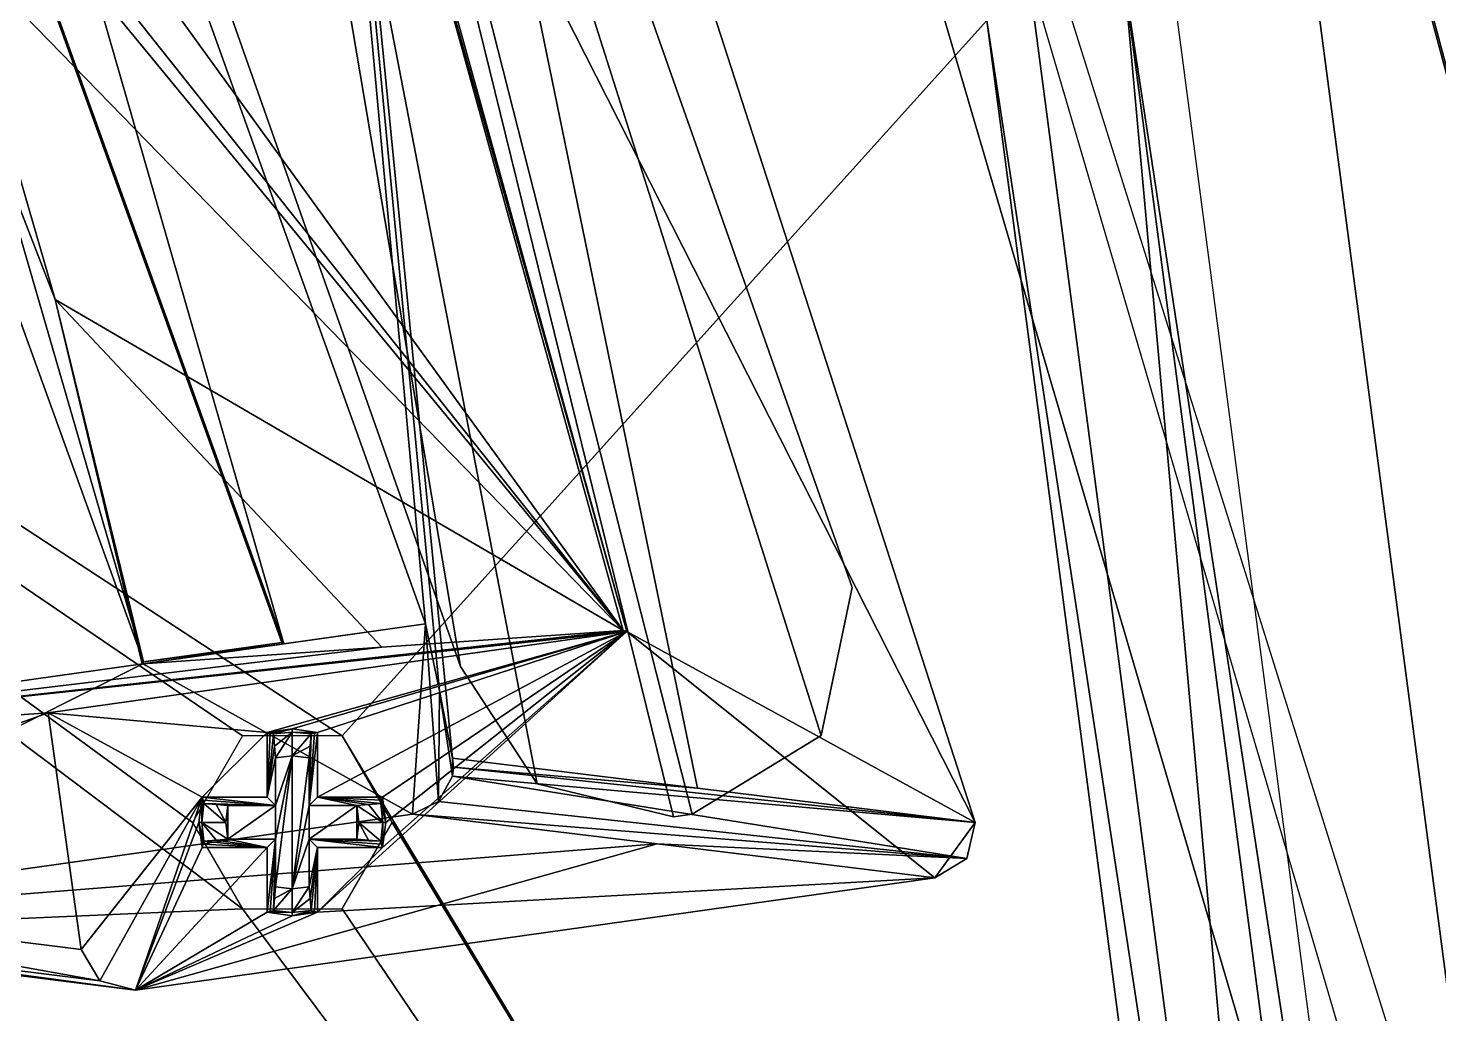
# Model space of a CAD drawing. Header units: millimetres. Extents: x -228 to 228, y -204 to 237.
# Drawn here: x 79.76 to 94.58, y 13.62 to 23.99 of the extents above; entities that cross this region are included whole.
import ezdxf

# ---------------------------------------------------------------- set-up
doc = ezdxf.new("R2010")
doc.units = ezdxf.units.MM
doc.header["$LTSCALE"] = 127.314815
for name, color, linetype in [('1', 7, 'CONTINUOUS'), ('13', 7, 'CONTINUOUS'), ('1821', 7, 'CONTINUOUS'), ('2215', 7, 'CONTINUOUS'), ('2217', 7, 'CONTINUOUS'), ('28', 7, 'CONTINUOUS'), ('3519', 7, 'CONTINUOUS'), ('3522', 7, 'CONTINUOUS'), ('3599', 7, 'CONTINUOUS'), ('3632', 7, 'CONTINUOUS'), ('3666', 7, 'CONTINUOUS'), ('3667', 7, 'CONTINUOUS'), ('3668', 7, 'CONTINUOUS'), ('3669', 7, 'CONTINUOUS'), ('3670', 7, 'CONTINUOUS'), ('3672', 7, 'CONTINUOUS'), ('3691', 7, 'CONTINUOUS'), ('3692', 7, 'CONTINUOUS'), ('3693', 7, 'CONTINUOUS'), ('3694', 7, 'CONTINUOUS'), ('3695', 7, 'CONTINUOUS'), ('3696', 7, 'CONTINUOUS'), ('3725', 7, 'CONTINUOUS'), ('3730', 7, 'CONTINUOUS'), ('3734', 7, 'CONTINUOUS'), ('3771', 7, 'CONTINUOUS'), ('3772', 7, 'CONTINUOUS'), ('3786', 7, 'CONTINUOUS'), ('3793', 7, 'CONTINUOUS'), ('3794', 7, 'CONTINUOUS'), ('3795', 7, 'CONTINUOUS'), ('3796', 7, 'CONTINUOUS'), ('3797', 7, 'CONTINUOUS'), ('3798', 7, 'CONTINUOUS'), ('3799', 7, 'CONTINUOUS'), ('3800', 7, 'CONTINUOUS'), ('3827', 7, 'CONTINUOUS'), ('3858', 7, 'CONTINUOUS'), ('3869', 7, 'CONTINUOUS'), ('3873', 7, 'CONTINUOUS'), ('3874', 7, 'CONTINUOUS'), ('3878', 7, 'CONTINUOUS'), ('777', 7, 'CONTINUOUS'), ('778', 7, 'CONTINUOUS')]:
    doc.layers.add(name, color=color, linetype=linetype)

msp = doc.modelspace()

# ---------------------------------------------------------------- linework, layer by layer
at = {"layer": '1', "color": 5, "linetype": 'Continuous'}
msp.add_3dface([(96.5, 0, 1037.893), (153.046, 34.485, 1032.773), (93.212, 24.976, 1037.893), (96.5, 0, 1037.893)], dxfattribs=at)
at = {"layer": '13', "color": 5, "linetype": 'Continuous'}
for points in [[(96.5, 0, 1037.893), (93.212, 24.976, 1037.893), (96.5, 0, 1035.889), (96.5, 0, 1037.893)], [(96.5, 0, 1035.889), (93.212, 24.976, 1037.893), (93.212, 24.976, 1035.889), (96.5, 0, 1035.889)]]:
    msp.add_3dface(points, dxfattribs=at)
at = {"layer": '1821', "color": 5, "linetype": 'Continuous'}
msp.add_3dface([(100.627, 31.395, 17.1), (-23.625, 19.449, 17.1), (102.627, 31.395, 17.1), (100.627, 31.395, 17.1)], dxfattribs=at)
at = {"layer": '2215', "color": 5, "linetype": 'Continuous'}
msp.add_3dface([(85.051, 38.841, 1083.89), (92.548, 13.306, 1082.49), (92.548, 13.306, 1083.89), (85.051, 38.841, 1083.89)], dxfattribs=at)
at = {"layer": '2217', "color": 5, "linetype": 'Continuous'}
msp.add_3dface([(94.033, 13.52, 1082.49), (93.538, 13.448, 1081.99), (85.96, 39.257, 1081.99), (94.033, 13.52, 1082.49)], dxfattribs=at)
at = {"layer": '28', "color": 5, "linetype": 'Continuous'}
msp.add_3dface([(96.5, 0, 1035.889), (93.212, 24.976, 1035.889), (152.865, 34.39, 1030.783), (96.5, 0, 1035.889)], dxfattribs=at)
at = {"layer": '3519', "color": 5, "linetype": 'Continuous'}
for points in [[(93.5, 0, 1032.99), (90.314, 24.2, 1032.99), (91.28, 24.459, 1032.99), (93.5, 0, 1032.99)], [(94.5, 0, 1032.99), (93.5, 0, 1032.99), (91.28, 24.459, 1032.99), (94.5, 0, 1032.99)]]:
    msp.add_3dface(points, dxfattribs=at)
at = {"layer": '3522', "color": 5, "linetype": 'Continuous'}
for points in [[(89.831, 24.07, 1035.99), (83.056, 16.548, 1035.99), (56.691, 33.796, 1035.99), (89.831, 24.07, 1035.99)], [(81.481, 15.638, 1035.99), (82.007, 14.729, 1035.99), (56.691, 33.796, 1035.99), (81.481, 15.638, 1035.99)], [(82.007, 16.548, 1035.99), (81.481, 15.638, 1035.99), (56.691, 33.796, 1035.99), (82.007, 16.548, 1035.99)], [(56.691, 33.796, 1035.99), (82.007, 14.729, 1035.99), (64.505, 13.966, 1035.99), (56.691, 33.796, 1035.99)], [(83.056, 16.548, 1035.99), (82.007, 16.548, 1035.99), (56.691, 33.796, 1035.99), (83.056, 16.548, 1035.99)], [(89.831, 24.07, 1035.99), (93, 0, 1035.99), (83.056, 16.548, 1035.99), (89.831, 24.07, 1035.99)], [(93, 0, 1035.99), (83.581, 15.638, 1035.99), (83.056, 16.548, 1035.99), (93, 0, 1035.99)], [(93, 0, 1035.99), (83.056, 14.729, 1035.99), (83.581, 15.638, 1035.99), (93, 0, 1035.99)], [(82.007, 14.729, 1035.99), (93, 0, 1035.99), (64.505, 13.966, 1035.99), (82.007, 14.729, 1035.99)], [(93, 0, 1035.99), (82.007, 14.729, 1035.99), (83.056, 14.729, 1035.99), (93, 0, 1035.99)], [(64.505, 13.966, 1035.99), (93, 0, 1035.99), (65.593, -7.321, 1035.99), (64.505, 13.966, 1035.99)]]:
    msp.add_3dface(points, dxfattribs=at)
at = {"layer": '3599', "color": 5, "linetype": 'Continuous'}
for points in [[(89.831, 24.07, 1033.49), (90.314, 24.2, 1032.99), (93.5, 0, 1032.99), (89.831, 24.07, 1033.49)], [(93, 0, 1033.49), (89.831, 24.07, 1033.49), (93.5, 0, 1032.99), (93, 0, 1033.49)]]:
    msp.add_3dface(points, dxfattribs=at)
at = {"layer": '3632', "color": 5, "linetype": 'Continuous'}
for points in [[(91.763, 24.588, 1033.49), (95, 0, 1033.49), (91.28, 24.459, 1032.99), (91.763, 24.588, 1033.49)], [(95, 0, 1033.49), (94.5, 0, 1032.99), (91.28, 24.459, 1032.99), (95, 0, 1033.49)]]:
    msp.add_3dface(points, dxfattribs=at)
at = {"layer": '3666', "color": 5, "linetype": 'Continuous'}
for points in [[(86.536, 15.696, 1036.99), (86.536, 15.696, 1037.99), (86.734, 15.724, 1036.99), (86.536, 15.696, 1036.99)], [(86.734, 15.724, 1036.99), (86.536, 15.696, 1037.99), (86.734, 15.724, 1037.99), (86.734, 15.724, 1036.99)]]:
    msp.add_3dface(points, dxfattribs=at)
at = {"layer": '3667', "color": 5, "linetype": 'Continuous'}
for points in [[(85.104, 16.043, 1036.99), (84.298, 17.275, 1036.99), (85.104, 16.043, 1037.99), (85.104, 16.043, 1036.99)], [(85.104, 16.043, 1037.99), (84.298, 17.275, 1036.99), (84.298, 17.275, 1037.99), (85.104, 16.043, 1037.99)], [(86.536, 15.696, 1037.99), (86.536, 15.696, 1036.99), (85.104, 16.043, 1036.99), (86.536, 15.696, 1037.99)], [(86.536, 15.696, 1037.99), (85.104, 16.043, 1036.99), (85.104, 16.043, 1037.99), (86.536, 15.696, 1037.99)]]:
    msp.add_3dface(points, dxfattribs=at)
at = {"layer": '3668', "color": 5, "linetype": 'Continuous'}
for points in [[(88.415, 18.106, 1036.99), (88.09, 16.551, 1036.99), (88.415, 18.106, 1037.99), (88.415, 18.106, 1036.99)], [(88.415, 18.106, 1037.99), (88.09, 16.551, 1036.99), (88.09, 16.551, 1037.99), (88.415, 18.106, 1037.99)], [(86.734, 15.724, 1036.99), (86.734, 15.724, 1037.99), (88.09, 16.551, 1037.99), (86.734, 15.724, 1036.99)], [(88.09, 16.551, 1036.99), (86.734, 15.724, 1036.99), (88.09, 16.551, 1037.99), (88.09, 16.551, 1036.99)]]:
    msp.add_3dface(points, dxfattribs=at)
at = {"layer": '3669', "color": 5, "linetype": 'Continuous'}
for points in [[(76.49, 39.42, 1036.99), (84.298, 17.275, 1036.99), (80.228, 41.335, 1036.99), (76.49, 39.42, 1036.99)], [(86.536, 15.696, 1036.99), (86.734, 15.724, 1036.99), (80.228, 41.335, 1036.99), (86.536, 15.696, 1036.99)], [(85.104, 16.043, 1036.99), (86.536, 15.696, 1036.99), (80.228, 41.335, 1036.99), (85.104, 16.043, 1036.99)], [(86.734, 15.724, 1036.99), (88.09, 16.551, 1036.99), (80.228, 41.335, 1036.99), (86.734, 15.724, 1036.99)], [(84.298, 17.275, 1036.99), (85.104, 16.043, 1036.99), (80.228, 41.335, 1036.99), (84.298, 17.275, 1036.99)], [(88.09, 16.551, 1036.99), (88.415, 18.106, 1036.99), (80.228, 41.335, 1036.99), (88.09, 16.551, 1036.99)]]:
    msp.add_3dface(points, dxfattribs=at)
at = {"layer": '3670', "color": 5, "linetype": 'Continuous'}
for points in [[(84.298, 17.275, 1037.99), (84.298, 17.275, 1036.99), (76.49, 39.42, 1036.99), (84.298, 17.275, 1037.99)], [(76.49, 39.42, 1037.99), (84.298, 17.275, 1037.99), (76.49, 39.42, 1036.99), (76.49, 39.42, 1037.99)]]:
    msp.add_3dface(points, dxfattribs=at)
at = {"layer": '3672', "color": 5, "linetype": 'Continuous'}
for points in [[(88.415, 18.106, 1036.99), (88.415, 18.106, 1037.99), (80.228, 41.335, 1037.99), (88.415, 18.106, 1036.99)], [(88.415, 18.106, 1036.99), (80.228, 41.335, 1037.99), (80.228, 41.335, 1036.99), (88.415, 18.106, 1036.99)]]:
    msp.add_3dface(points, dxfattribs=at)
at = {"layer": '3691', "color": 31, "linetype": 'Continuous', "true_color": 0xffba87}
for points in [[(86.047, 17.643, 1037.49), (74.708, 16.426, 1080.3), (86.007, 17.656, 1039.618), (86.047, 17.643, 1037.49)], [(86.007, 17.656, 1039.618), (74.708, 16.426, 1080.3), (83.473, 17.48, 1060.115), (86.007, 17.656, 1039.618)], [(79.965, 16.788, 1037.49), (74.708, 16.426, 1080.3), (86.047, 17.643, 1037.49), (79.965, 16.788, 1037.49)], [(83.473, 17.48, 1060.115), (74.708, 16.426, 1080.3), (80.961, 17.306, 1080.425), (83.473, 17.48, 1060.115)]]:
    msp.add_3dface(points, dxfattribs=at)
at = {"layer": '3692', "color": 31, "linetype": 'Continuous', "true_color": 0xffba87}
for points in [[(83.794, 15.724, 1080.482), (75.48, 14.55, 1080.315), (86.365, 15.412, 1060.381), (83.794, 15.724, 1080.482)], [(86.365, 15.412, 1060.381), (75.48, 14.55, 1080.315), (80.885, 13.875, 1037.49), (86.365, 15.412, 1060.381)], [(89.284, 15.056, 1037.49), (86.365, 15.412, 1060.381), (80.885, 13.875, 1037.49), (89.284, 15.056, 1037.49)]]:
    msp.add_3dface(points, dxfattribs=at)
at = {"layer": '3693', "color": 31, "linetype": 'Continuous', "true_color": 0xffba87}
for points in [[(74.708, 16.426, 1080.3), (79.965, 16.788, 1037.49), (74.911, 14.977, 1080.304), (74.708, 16.426, 1080.3)], [(74.911, 14.977, 1080.304), (79.965, 16.788, 1037.49), (80.314, 14.302, 1037.49), (74.911, 14.977, 1080.304)]]:
    msp.add_3dface(points, dxfattribs=at)
at = {"layer": '3694', "color": 31, "linetype": 'Continuous', "true_color": 0xffba87}
for points in [[(74.911, 14.977, 1080.304), (80.314, 14.302, 1037.49), (80.51, 13.972, 1037.49), (74.911, 14.977, 1080.304)], [(74.911, 14.977, 1080.304), (80.51, 13.972, 1037.49), (75.106, 14.647, 1080.308), (74.911, 14.977, 1080.304)], [(80.885, 13.875, 1037.49), (75.48, 14.55, 1080.315), (75.106, 14.647, 1080.308), (80.885, 13.875, 1037.49)], [(80.51, 13.972, 1037.49), (80.885, 13.875, 1037.49), (75.106, 14.647, 1080.308), (80.51, 13.972, 1037.49)]]:
    msp.add_3dface(points, dxfattribs=at)
at = {"layer": '3695', "color": 31, "linetype": 'Continuous', "true_color": 0xffba87}
for points in [[(84.216, 16.313, 1080.49), (84.225, 16.219, 1080.49), (86.788, 15.997, 1060.388), (84.216, 16.313, 1080.49)], [(84.225, 16.219, 1080.49), (84.216, 16.124, 1080.49), (89.709, 15.635, 1037.49), (84.225, 16.219, 1080.49)], [(86.788, 15.997, 1060.388), (84.225, 16.219, 1080.49), (89.709, 15.635, 1037.49), (86.788, 15.997, 1060.388)], [(89.621, 15.257, 1037.49), (84.216, 16.124, 1080.49), (84.069, 15.857, 1080.487), (89.621, 15.257, 1037.49)], [(89.709, 15.635, 1037.49), (84.216, 16.124, 1080.49), (89.621, 15.257, 1037.49), (89.709, 15.635, 1037.49)], [(83.794, 15.724, 1080.482), (89.621, 15.257, 1037.49), (84.069, 15.857, 1080.487), (83.794, 15.724, 1080.482)], [(83.794, 15.724, 1080.482), (86.365, 15.412, 1060.381), (89.621, 15.257, 1037.49), (83.794, 15.724, 1080.482)], [(86.365, 15.412, 1060.381), (89.284, 15.056, 1037.49), (89.621, 15.257, 1037.49), (86.365, 15.412, 1060.381)]]:
    msp.add_3dface(points, dxfattribs=at)
at = {"layer": '3696', "color": 31, "linetype": 'Continuous', "true_color": 0xffba87}
for points in [[(82.354, 14.961, 1034.99), (82.354, 15.461, 1034.99), (82.531, 16.338, 1034.99), (82.354, 14.961, 1034.99)], [(82.531, 16.338, 1034.99), (82.354, 15.461, 1034.99), (82.354, 15.816, 1034.99), (82.531, 16.338, 1034.99)], [(82.531, 14.938, 1034.99), (82.354, 14.961, 1034.99), (82.531, 16.338, 1034.99), (82.531, 14.938, 1034.99)], [(82.354, 16.315, 1034.99), (82.531, 16.338, 1034.99), (82.354, 15.816, 1034.99), (82.354, 16.315, 1034.99)], [(82.709, 16.315, 1034.99), (82.531, 14.938, 1034.99), (82.531, 16.338, 1034.99), (82.709, 16.315, 1034.99)], [(82.709, 15.816, 1034.99), (82.531, 14.938, 1034.99), (82.709, 16.315, 1034.99), (82.709, 15.816, 1034.99)], [(81.831, 15.638, 1034.99), (81.854, 15.816, 1034.99), (81.854, 15.461, 1034.99), (81.831, 15.638, 1034.99)], [(81.854, 15.461, 1034.99), (81.854, 15.816, 1034.99), (82.354, 15.816, 1034.99), (81.854, 15.461, 1034.99)], [(82.354, 15.461, 1034.99), (81.854, 15.461, 1034.99), (82.354, 15.816, 1034.99), (82.354, 15.461, 1034.99)], [(82.709, 15.461, 1034.99), (82.531, 14.938, 1034.99), (82.709, 15.816, 1034.99), (82.709, 15.461, 1034.99)], [(83.209, 15.461, 1034.99), (82.709, 15.461, 1034.99), (83.209, 15.816, 1034.99), (83.209, 15.461, 1034.99)], [(83.209, 15.816, 1034.99), (82.709, 15.461, 1034.99), (82.709, 15.816, 1034.99), (83.209, 15.816, 1034.99)], [(83.231, 15.638, 1034.99), (83.209, 15.461, 1034.99), (83.209, 15.816, 1034.99), (83.231, 15.638, 1034.99)], [(82.709, 14.961, 1034.99), (82.531, 14.938, 1034.99), (82.709, 15.461, 1034.99), (82.709, 14.961, 1034.99)]]:
    msp.add_3dface(points, dxfattribs=at)
at = {"layer": '3725', "color": 31, "linetype": 'Continuous', "true_color": 0xffba87}
for points in [[(82.3, 16.576, 1036.527), (82.266, 16.584, 1037.49), (82.531, 16.621, 1037.49), (82.3, 16.576, 1036.527)], [(82.333, 16.567, 1035.571), (82.3, 16.576, 1036.527), (82.531, 16.621, 1037.49), (82.333, 16.567, 1035.571)], [(82.531, 16.587, 1035.571), (82.333, 16.567, 1035.571), (82.531, 16.621, 1037.49), (82.531, 16.587, 1035.571)], [(82.797, 16.584, 1037.49), (82.531, 16.587, 1035.571), (82.531, 16.621, 1037.49), (82.797, 16.584, 1037.49)], [(82.797, 16.584, 1037.49), (82.763, 16.576, 1036.527), (82.531, 16.587, 1035.571), (82.797, 16.584, 1037.49)], [(82.73, 16.567, 1035.571), (82.531, 16.587, 1035.571), (82.763, 16.576, 1036.527), (82.73, 16.567, 1035.571)], [(81.585, 15.903, 1037.49), (81.582, 15.638, 1035.571), (81.549, 15.638, 1037.49), (81.585, 15.903, 1037.49)], [(81.585, 15.903, 1037.49), (81.594, 15.87, 1036.527), (81.582, 15.638, 1035.571), (81.585, 15.903, 1037.49)], [(81.603, 15.836, 1035.571), (81.582, 15.638, 1035.571), (81.594, 15.87, 1036.527), (81.603, 15.836, 1035.571)], [(83.46, 15.836, 1035.571), (83.469, 15.87, 1036.527), (83.514, 15.638, 1037.49), (83.46, 15.836, 1035.571)], [(83.469, 15.87, 1036.527), (83.478, 15.903, 1037.49), (83.514, 15.638, 1037.49), (83.469, 15.87, 1036.527)], [(83.481, 15.638, 1035.571), (83.46, 15.836, 1035.571), (83.514, 15.638, 1037.49), (83.481, 15.638, 1035.571)], [(81.582, 15.638, 1035.571), (81.603, 15.44, 1035.571), (81.549, 15.638, 1037.49), (81.582, 15.638, 1035.571)], [(81.603, 15.44, 1035.571), (81.594, 15.407, 1036.527), (81.549, 15.638, 1037.49), (81.603, 15.44, 1035.571)], [(81.594, 15.407, 1036.527), (81.585, 15.373, 1037.49), (81.549, 15.638, 1037.49), (81.594, 15.407, 1036.527)], [(83.46, 15.44, 1035.571), (83.481, 15.638, 1035.571), (83.469, 15.407, 1036.527), (83.46, 15.44, 1035.571)], [(83.478, 15.373, 1037.49), (83.469, 15.407, 1036.527), (83.481, 15.638, 1035.571), (83.478, 15.373, 1037.49)], [(83.478, 15.373, 1037.49), (83.481, 15.638, 1035.571), (83.514, 15.638, 1037.49), (83.478, 15.373, 1037.49)], [(82.266, 14.692, 1037.49), (82.3, 14.701, 1036.527), (82.531, 14.689, 1035.571), (82.266, 14.692, 1037.49)], [(82.266, 14.692, 1037.49), (82.531, 14.689, 1035.571), (82.531, 14.656, 1037.49), (82.266, 14.692, 1037.49)], [(82.333, 14.71, 1035.571), (82.531, 14.689, 1035.571), (82.3, 14.701, 1036.527), (82.333, 14.71, 1035.571)], [(82.531, 14.689, 1035.571), (82.73, 14.71, 1035.571), (82.531, 14.656, 1037.49), (82.531, 14.689, 1035.571)], [(82.73, 14.71, 1035.571), (82.763, 14.701, 1036.527), (82.531, 14.656, 1037.49), (82.73, 14.71, 1035.571)], [(82.763, 14.701, 1036.527), (82.797, 14.692, 1037.49), (82.531, 14.656, 1037.49), (82.763, 14.701, 1036.527)]]:
    msp.add_3dface(points, dxfattribs=at)
at = {"layer": '3730', "color": 31, "linetype": 'Continuous', "true_color": 0xffba87}
for points in [[(74.694, 39.041, 1080.49), (82.442, 17.515, 1080.49), (76.062, 39.662, 1080.49), (74.694, 39.041, 1080.49)], [(82.442, 17.515, 1080.49), (83.931, 17.724, 1080.49), (76.062, 39.662, 1080.49), (82.442, 17.515, 1080.49)], [(84.216, 16.124, 1080.49), (84.225, 16.219, 1080.49), (84.216, 16.313, 1080.49), (84.216, 16.124, 1080.49)]]:
    msp.add_3dface(points, dxfattribs=at)
at = {"layer": '3734', "color": 31, "linetype": 'Continuous', "true_color": 0xffba87}
for points in [[(76.062, 39.662, 1080.49), (83.931, 17.724, 1080.49), (81.908, 39.789, 1037.49), (76.062, 39.662, 1080.49)], [(84.216, 16.313, 1080.49), (86.788, 15.997, 1060.388), (81.908, 39.789, 1037.49), (84.216, 16.313, 1080.49)], [(84.077, 17.019, 1080.487), (84.216, 16.313, 1080.49), (81.908, 39.789, 1037.49), (84.077, 17.019, 1080.487)], [(86.788, 15.997, 1060.388), (89.709, 15.635, 1037.49), (81.908, 39.789, 1037.49), (86.788, 15.997, 1060.388)], [(83.931, 17.724, 1080.49), (83.931, 17.724, 1080.484), (81.908, 39.789, 1037.49), (83.931, 17.724, 1080.49)], [(83.931, 17.724, 1080.484), (84.077, 17.019, 1080.487), (81.908, 39.789, 1037.49), (83.931, 17.724, 1080.484)]]:
    msp.add_3dface(points, dxfattribs=at)
at = {"layer": '3771', "color": 31, "linetype": 'Continuous', "true_color": 0xffba87}
for points in [[(81.908, 39.789, 1037.49), (89.709, 15.635, 1037.49), (82.88, 29.092, 1037.49), (81.908, 39.789, 1037.49)], [(89.709, 15.635, 1037.49), (86.047, 17.643, 1037.49), (82.88, 29.092, 1037.49), (89.709, 15.635, 1037.49)], [(79.965, 16.788, 1037.49), (86.047, 17.643, 1037.49), (82.266, 16.584, 1037.49), (79.965, 16.788, 1037.49)], [(82.266, 16.584, 1037.49), (86.047, 17.643, 1037.49), (82.531, 16.621, 1037.49), (82.266, 16.584, 1037.49)], [(86.047, 17.643, 1037.49), (82.797, 16.584, 1037.49), (82.531, 16.621, 1037.49), (86.047, 17.643, 1037.49)], [(86.047, 17.643, 1037.49), (89.284, 15.056, 1037.49), (82.797, 14.692, 1037.49), (86.047, 17.643, 1037.49)], [(86.047, 17.643, 1037.49), (82.797, 15.903, 1037.49), (82.797, 16.584, 1037.49), (86.047, 17.643, 1037.49)], [(82.797, 15.903, 1037.49), (86.047, 17.643, 1037.49), (83.478, 15.903, 1037.49), (82.797, 15.903, 1037.49)], [(83.478, 15.373, 1037.49), (86.047, 17.643, 1037.49), (82.797, 14.692, 1037.49), (83.478, 15.373, 1037.49)], [(83.478, 15.903, 1037.49), (86.047, 17.643, 1037.49), (83.514, 15.638, 1037.49), (83.478, 15.903, 1037.49)], [(86.047, 17.643, 1037.49), (83.478, 15.373, 1037.49), (83.514, 15.638, 1037.49), (86.047, 17.643, 1037.49)], [(89.284, 15.056, 1037.49), (86.047, 17.643, 1037.49), (89.709, 15.635, 1037.49), (89.284, 15.056, 1037.49)], [(80.314, 14.302, 1037.49), (79.965, 16.788, 1037.49), (81.585, 15.903, 1037.49), (80.314, 14.302, 1037.49)], [(81.585, 15.903, 1037.49), (79.965, 16.788, 1037.49), (82.266, 16.584, 1037.49), (81.585, 15.903, 1037.49)], [(82.266, 15.903, 1037.49), (81.585, 15.903, 1037.49), (82.266, 16.584, 1037.49), (82.266, 15.903, 1037.49)], [(80.51, 13.972, 1037.49), (80.314, 14.302, 1037.49), (81.585, 15.903, 1037.49), (80.51, 13.972, 1037.49)], [(80.885, 13.875, 1037.49), (80.51, 13.972, 1037.49), (81.585, 15.903, 1037.49), (80.885, 13.875, 1037.49)], [(80.885, 13.875, 1037.49), (81.585, 15.903, 1037.49), (81.549, 15.638, 1037.49), (80.885, 13.875, 1037.49)], [(81.585, 15.373, 1037.49), (80.885, 13.875, 1037.49), (81.549, 15.638, 1037.49), (81.585, 15.373, 1037.49)], [(89.284, 15.056, 1037.49), (89.709, 15.635, 1037.49), (89.621, 15.257, 1037.49), (89.284, 15.056, 1037.49)], [(80.885, 13.875, 1037.49), (82.266, 15.373, 1037.49), (82.266, 14.692, 1037.49), (80.885, 13.875, 1037.49)], [(82.266, 15.373, 1037.49), (80.885, 13.875, 1037.49), (81.585, 15.373, 1037.49), (82.266, 15.373, 1037.49)], [(82.797, 15.373, 1037.49), (83.478, 15.373, 1037.49), (82.797, 14.692, 1037.49), (82.797, 15.373, 1037.49)], [(89.284, 15.056, 1037.49), (80.885, 13.875, 1037.49), (82.797, 14.692, 1037.49), (89.284, 15.056, 1037.49)], [(80.885, 13.875, 1037.49), (82.266, 14.692, 1037.49), (82.531, 14.656, 1037.49), (80.885, 13.875, 1037.49)], [(82.797, 14.692, 1037.49), (80.885, 13.875, 1037.49), (82.531, 14.656, 1037.49), (82.797, 14.692, 1037.49)]]:
    msp.add_3dface(points, dxfattribs=at)
at = {"layer": '3772', "color": 31, "linetype": 'Continuous', "true_color": 0xffba87}
for points in [[(82.333, 16.567, 1035.571), (82.531, 16.587, 1035.571), (82.344, 16.439, 1035.276), (82.333, 16.567, 1035.571)], [(82.531, 16.587, 1035.571), (82.354, 16.315, 1034.99), (82.344, 16.439, 1035.276), (82.531, 16.587, 1035.571)], [(82.531, 16.338, 1034.99), (82.354, 16.315, 1034.99), (82.531, 16.587, 1035.571), (82.531, 16.338, 1034.99)], [(82.73, 16.567, 1035.571), (82.531, 16.338, 1034.99), (82.531, 16.587, 1035.571), (82.73, 16.567, 1035.571)], [(82.531, 16.338, 1034.99), (82.73, 16.567, 1035.571), (82.719, 16.439, 1035.276), (82.531, 16.338, 1034.99)], [(82.709, 16.315, 1034.99), (82.531, 16.338, 1034.99), (82.719, 16.439, 1035.276), (82.709, 16.315, 1034.99)], [(81.603, 15.836, 1035.571), (81.831, 15.638, 1034.99), (81.582, 15.638, 1035.571), (81.603, 15.836, 1035.571)], [(81.731, 15.826, 1035.276), (81.831, 15.638, 1034.99), (81.603, 15.836, 1035.571), (81.731, 15.826, 1035.276)], [(81.854, 15.816, 1034.99), (81.831, 15.638, 1034.99), (81.731, 15.826, 1035.276), (81.854, 15.816, 1034.99)], [(83.209, 15.816, 1034.99), (83.333, 15.826, 1035.276), (83.481, 15.638, 1035.571), (83.209, 15.816, 1034.99)], [(83.231, 15.638, 1034.99), (83.209, 15.816, 1034.99), (83.481, 15.638, 1035.571), (83.231, 15.638, 1034.99)], [(83.333, 15.826, 1035.276), (83.46, 15.836, 1035.571), (83.481, 15.638, 1035.571), (83.333, 15.826, 1035.276)], [(81.831, 15.638, 1034.99), (81.854, 15.461, 1034.99), (81.582, 15.638, 1035.571), (81.831, 15.638, 1034.99)], [(81.582, 15.638, 1035.571), (81.854, 15.461, 1034.99), (81.73, 15.451, 1035.276), (81.582, 15.638, 1035.571)], [(81.603, 15.44, 1035.571), (81.582, 15.638, 1035.571), (81.73, 15.451, 1035.276), (81.603, 15.44, 1035.571)], [(83.209, 15.461, 1034.99), (83.231, 15.638, 1034.99), (83.332, 15.451, 1035.276), (83.209, 15.461, 1034.99)], [(83.332, 15.451, 1035.276), (83.231, 15.638, 1034.99), (83.46, 15.44, 1035.571), (83.332, 15.451, 1035.276)], [(83.46, 15.44, 1035.571), (83.231, 15.638, 1034.99), (83.481, 15.638, 1035.571), (83.46, 15.44, 1035.571)], [(82.344, 14.837, 1035.276), (82.531, 14.938, 1034.99), (82.333, 14.71, 1035.571), (82.344, 14.837, 1035.276)], [(82.333, 14.71, 1035.571), (82.531, 14.938, 1034.99), (82.531, 14.689, 1035.571), (82.333, 14.71, 1035.571)], [(82.354, 14.961, 1034.99), (82.531, 14.938, 1034.99), (82.344, 14.837, 1035.276), (82.354, 14.961, 1034.99)], [(82.531, 14.938, 1034.99), (82.709, 14.961, 1034.99), (82.531, 14.689, 1035.571), (82.531, 14.938, 1034.99)], [(82.531, 14.689, 1035.571), (82.709, 14.961, 1034.99), (82.719, 14.837, 1035.276), (82.531, 14.689, 1035.571)], [(82.73, 14.71, 1035.571), (82.531, 14.689, 1035.571), (82.719, 14.837, 1035.276), (82.73, 14.71, 1035.571)]]:
    msp.add_3dface(points, dxfattribs=at)
at = {"layer": '3786', "color": 31, "linetype": 'Continuous', "true_color": 0xffba87}
for points in [[(80.961, 17.306, 1080.425), (83.794, 15.724, 1080.482), (83.931, 17.724, 1080.484), (80.961, 17.306, 1080.425)], [(83.794, 15.724, 1080.482), (84.069, 15.857, 1080.487), (83.931, 17.724, 1080.484), (83.794, 15.724, 1080.482)], [(83.931, 17.724, 1080.484), (84.069, 15.857, 1080.487), (84.077, 17.019, 1080.487), (83.931, 17.724, 1080.484)], [(80.961, 17.306, 1080.425), (74.708, 16.426, 1080.3), (75.48, 14.55, 1080.315), (80.961, 17.306, 1080.425)], [(80.961, 17.306, 1080.425), (75.48, 14.55, 1080.315), (83.794, 15.724, 1080.482), (80.961, 17.306, 1080.425)], [(84.069, 15.857, 1080.487), (84.216, 16.124, 1080.49), (84.077, 17.019, 1080.487), (84.069, 15.857, 1080.487)], [(84.216, 16.124, 1080.49), (84.216, 16.313, 1080.49), (84.077, 17.019, 1080.487), (84.216, 16.124, 1080.49)]]:
    msp.add_3dface(points, dxfattribs=at)
at = {"layer": '3793', "color": 31, "linetype": 'Continuous', "true_color": 0xffba87}
for points in [[(82.266, 15.903, 1037.49), (82.354, 15.816, 1034.99), (81.585, 15.903, 1037.49), (82.266, 15.903, 1037.49)], [(81.585, 15.903, 1037.49), (82.354, 15.816, 1034.99), (81.594, 15.87, 1036.527), (81.585, 15.903, 1037.49)], [(82.354, 15.816, 1034.99), (81.603, 15.836, 1035.571), (81.594, 15.87, 1036.527), (82.354, 15.816, 1034.99)], [(82.354, 15.816, 1034.99), (81.731, 15.826, 1035.276), (81.603, 15.836, 1035.571), (82.354, 15.816, 1034.99)], [(82.354, 15.816, 1034.99), (81.854, 15.816, 1034.99), (81.731, 15.826, 1035.276), (82.354, 15.816, 1034.99)]]:
    msp.add_3dface(points, dxfattribs=at)
at = {"layer": '3794', "color": 31, "linetype": 'Continuous', "true_color": 0xffba87}
for points in [[(82.3, 16.576, 1036.527), (82.266, 15.903, 1037.49), (82.266, 16.584, 1037.49), (82.3, 16.576, 1036.527)], [(82.333, 16.567, 1035.571), (82.266, 15.903, 1037.49), (82.3, 16.576, 1036.527), (82.333, 16.567, 1035.571)], [(82.333, 16.567, 1035.571), (82.344, 16.439, 1035.276), (82.266, 15.903, 1037.49), (82.333, 16.567, 1035.571)], [(82.344, 16.439, 1035.276), (82.354, 16.315, 1034.99), (82.266, 15.903, 1037.49), (82.344, 16.439, 1035.276)], [(82.354, 16.315, 1034.99), (82.354, 15.816, 1034.99), (82.266, 15.903, 1037.49), (82.354, 16.315, 1034.99)]]:
    msp.add_3dface(points, dxfattribs=at)
at = {"layer": '3795', "color": 31, "linetype": 'Continuous', "true_color": 0xffba87}
for points in [[(82.266, 15.373, 1037.49), (82.354, 15.461, 1034.99), (82.266, 14.692, 1037.49), (82.266, 15.373, 1037.49)], [(82.266, 14.692, 1037.49), (82.354, 15.461, 1034.99), (82.3, 14.701, 1036.527), (82.266, 14.692, 1037.49)], [(82.354, 15.461, 1034.99), (82.333, 14.71, 1035.571), (82.3, 14.701, 1036.527), (82.354, 15.461, 1034.99)], [(82.354, 15.461, 1034.99), (82.344, 14.837, 1035.276), (82.333, 14.71, 1035.571), (82.354, 15.461, 1034.99)], [(82.354, 15.461, 1034.99), (82.354, 14.961, 1034.99), (82.344, 14.837, 1035.276), (82.354, 15.461, 1034.99)]]:
    msp.add_3dface(points, dxfattribs=at)
at = {"layer": '3796', "color": 31, "linetype": 'Continuous', "true_color": 0xffba87}
for points in [[(81.603, 15.44, 1035.571), (82.266, 15.373, 1037.49), (81.594, 15.407, 1036.527), (81.603, 15.44, 1035.571)], [(81.603, 15.44, 1035.571), (81.73, 15.451, 1035.276), (82.266, 15.373, 1037.49), (81.603, 15.44, 1035.571)], [(81.73, 15.451, 1035.276), (81.854, 15.461, 1034.99), (82.266, 15.373, 1037.49), (81.73, 15.451, 1035.276)], [(81.854, 15.461, 1034.99), (82.354, 15.461, 1034.99), (82.266, 15.373, 1037.49), (81.854, 15.461, 1034.99)], [(81.594, 15.407, 1036.527), (82.266, 15.373, 1037.49), (81.585, 15.373, 1037.49), (81.594, 15.407, 1036.527)]]:
    msp.add_3dface(points, dxfattribs=at)
at = {"layer": '3797', "color": 31, "linetype": 'Continuous', "true_color": 0xffba87}
for points in [[(82.797, 15.903, 1037.49), (82.709, 15.816, 1034.99), (82.797, 16.584, 1037.49), (82.797, 15.903, 1037.49)], [(82.797, 16.584, 1037.49), (82.709, 15.816, 1034.99), (82.763, 16.576, 1036.527), (82.797, 16.584, 1037.49)], [(82.709, 15.816, 1034.99), (82.73, 16.567, 1035.571), (82.763, 16.576, 1036.527), (82.709, 15.816, 1034.99)], [(82.73, 16.567, 1035.571), (82.709, 15.816, 1034.99), (82.719, 16.439, 1035.276), (82.73, 16.567, 1035.571)], [(82.709, 15.816, 1034.99), (82.709, 16.315, 1034.99), (82.719, 16.439, 1035.276), (82.709, 15.816, 1034.99)]]:
    msp.add_3dface(points, dxfattribs=at)
at = {"layer": '3798', "color": 31, "linetype": 'Continuous', "true_color": 0xffba87}
for points in [[(83.209, 15.816, 1034.99), (82.709, 15.816, 1034.99), (82.797, 15.903, 1037.49), (83.209, 15.816, 1034.99)], [(83.333, 15.826, 1035.276), (83.209, 15.816, 1034.99), (82.797, 15.903, 1037.49), (83.333, 15.826, 1035.276)], [(83.46, 15.836, 1035.571), (83.333, 15.826, 1035.276), (82.797, 15.903, 1037.49), (83.46, 15.836, 1035.571)], [(83.46, 15.836, 1035.571), (82.797, 15.903, 1037.49), (83.469, 15.87, 1036.527), (83.46, 15.836, 1035.571)], [(83.469, 15.87, 1036.527), (82.797, 15.903, 1037.49), (83.478, 15.903, 1037.49), (83.469, 15.87, 1036.527)]]:
    msp.add_3dface(points, dxfattribs=at)
at = {"layer": '3799', "color": 31, "linetype": 'Continuous', "true_color": 0xffba87}
for points in [[(82.709, 15.461, 1034.99), (83.209, 15.461, 1034.99), (83.332, 15.451, 1035.276), (82.709, 15.461, 1034.99)], [(82.709, 15.461, 1034.99), (83.332, 15.451, 1035.276), (83.46, 15.44, 1035.571), (82.709, 15.461, 1034.99)], [(82.709, 15.461, 1034.99), (83.46, 15.44, 1035.571), (83.469, 15.407, 1036.527), (82.709, 15.461, 1034.99)], [(82.797, 15.373, 1037.49), (82.709, 15.461, 1034.99), (83.478, 15.373, 1037.49), (82.797, 15.373, 1037.49)], [(83.478, 15.373, 1037.49), (82.709, 15.461, 1034.99), (83.469, 15.407, 1036.527), (83.478, 15.373, 1037.49)]]:
    msp.add_3dface(points, dxfattribs=at)
at = {"layer": '3800', "color": 31, "linetype": 'Continuous', "true_color": 0xffba87}
for points in [[(82.709, 14.961, 1034.99), (82.709, 15.461, 1034.99), (82.797, 15.373, 1037.49), (82.709, 14.961, 1034.99)], [(82.719, 14.837, 1035.276), (82.709, 14.961, 1034.99), (82.797, 15.373, 1037.49), (82.719, 14.837, 1035.276)], [(82.73, 14.71, 1035.571), (82.719, 14.837, 1035.276), (82.797, 15.373, 1037.49), (82.73, 14.71, 1035.571)], [(82.73, 14.71, 1035.571), (82.797, 15.373, 1037.49), (82.763, 14.701, 1036.527), (82.73, 14.71, 1035.571)], [(82.763, 14.701, 1036.527), (82.797, 15.373, 1037.49), (82.797, 14.692, 1037.49), (82.763, 14.701, 1036.527)]]:
    msp.add_3dface(points, dxfattribs=at)
at = {"layer": '3827', "color": 31, "linetype": 'Continuous', "true_color": 0xffba87}
for points in [[(82.442, 17.515, 1080.49), (80.961, 17.306, 1080.425), (83.931, 17.724, 1080.484), (82.442, 17.515, 1080.49)], [(83.931, 17.724, 1080.49), (82.442, 17.515, 1080.49), (83.931, 17.724, 1080.484), (83.931, 17.724, 1080.49)], [(80.961, 17.306, 1080.425), (82.442, 17.515, 1080.49), (80.966, 17.325, 1081.49), (80.961, 17.306, 1080.425)], [(80.966, 17.325, 1081.49), (82.442, 17.515, 1080.49), (82.421, 17.53, 1081.49), (80.966, 17.325, 1081.49)], [(80.953, 17.306, 1080.49), (80.961, 17.306, 1080.425), (80.966, 17.325, 1081.49), (80.953, 17.306, 1080.49)]]:
    msp.add_3dface(points, dxfattribs=at)
at = {"layer": '3858', "color": 31, "linetype": 'Continuous', "true_color": 0xffba87}
for points in [[(86.007, 17.656, 1039.618), (79.786, 26.26, 1070.597), (82.847, 29.072, 1039.618), (86.007, 17.656, 1039.618)], [(86.007, 17.656, 1039.618), (79.58, 25.747, 1073.49), (79.786, 26.26, 1070.597), (86.007, 17.656, 1039.618)], [(86.007, 17.656, 1039.618), (79.726, 25.292, 1073.49), (79.58, 25.747, 1073.49), (86.007, 17.656, 1039.618)], [(79.726, 25.292, 1073.49), (86.007, 17.656, 1039.618), (78.943, 24.917, 1080.49), (79.726, 25.292, 1073.49)], [(78.943, 24.917, 1080.49), (86.007, 17.656, 1039.618), (80.038, 21.135, 1080.49), (78.943, 24.917, 1080.49)], [(80.961, 17.306, 1080.425), (80.038, 21.135, 1080.49), (83.473, 17.48, 1060.115), (80.961, 17.306, 1080.425)], [(80.953, 17.306, 1080.49), (80.038, 21.135, 1080.49), (80.961, 17.306, 1080.425), (80.953, 17.306, 1080.49)], [(86.007, 17.656, 1039.618), (83.473, 17.48, 1060.115), (80.038, 21.135, 1080.49), (86.007, 17.656, 1039.618)]]:
    msp.add_3dface(points, dxfattribs=at)
at = {"layer": '3869', "color": 31, "linetype": 'Continuous', "true_color": 0xffba87}
for points in [[(73.335, 38.44, 1081.49), (80.966, 17.325, 1081.49), (74.671, 39.047, 1081.49), (73.335, 38.44, 1081.49)], [(80.966, 17.325, 1081.49), (82.421, 17.53, 1081.49), (74.671, 39.047, 1081.49), (80.966, 17.325, 1081.49)]]:
    msp.add_3dface(points, dxfattribs=at)
at = {"layer": '3873', "color": 31, "linetype": 'Continuous', "true_color": 0xffba87}
for points in [[(82.421, 17.53, 1081.49), (74.694, 39.041, 1080.49), (74.671, 39.047, 1081.49), (82.421, 17.53, 1081.49)], [(82.421, 17.53, 1081.49), (82.442, 17.515, 1080.49), (74.694, 39.041, 1080.49), (82.421, 17.53, 1081.49)]]:
    msp.add_3dface(points, dxfattribs=at)
at = {"layer": '3874', "color": 31, "linetype": 'Continuous', "true_color": 0xffba87}
for points in [[(73.335, 38.44, 1081.49), (78.943, 24.917, 1080.49), (80.038, 21.135, 1080.49), (73.335, 38.44, 1081.49)], [(80.966, 17.325, 1081.49), (73.335, 38.44, 1081.49), (80.038, 21.135, 1080.49), (80.966, 17.325, 1081.49)], [(80.953, 17.306, 1080.49), (80.966, 17.325, 1081.49), (80.038, 21.135, 1080.49), (80.953, 17.306, 1080.49)]]:
    msp.add_3dface(points, dxfattribs=at)
at = {"layer": '3878', "color": 31, "linetype": 'Continuous', "true_color": 0xffba87}
for points in [[(82.88, 29.092, 1037.49), (86.047, 17.643, 1037.49), (82.847, 29.072, 1039.618), (82.88, 29.092, 1037.49)], [(86.047, 17.643, 1037.49), (86.007, 17.656, 1039.618), (82.847, 29.072, 1039.618), (86.047, 17.643, 1037.49)]]:
    msp.add_3dface(points, dxfattribs=at)
at = {"layer": '777', "color": 5, "linetype": 'Continuous'}
for points in [[(100.959, 0, 1033.267), (87.469, 50.5, 1032.484), (87.433, 50.479, 1033.267), (100.959, 0, 1033.267)], [(97.559, 26.141, 1032.484), (87.469, 50.5, 1032.484), (100.959, 0, 1033.267), (97.559, 26.141, 1032.484)]]:
    msp.add_3dface(points, dxfattribs=at)
at = {"layer": '778', "color": 5, "linetype": 'Continuous'}
for points in [[(80.637, 60.032, 1034.242), (96.168, 25.768, 1034.686), (99.002, 17.457, 1034.242), (80.637, 60.032, 1034.242)], [(87.433, 50.479, 1033.267), (80.637, 60.032, 1034.242), (99.002, 17.457, 1034.242), (87.433, 50.479, 1033.267)], [(100.959, 0, 1033.267), (87.433, 50.479, 1033.267), (99.002, 17.457, 1034.242), (100.959, 0, 1033.267)]]:
    msp.add_3dface(points, dxfattribs=at)

doc.saveas('drawing.dxf')
